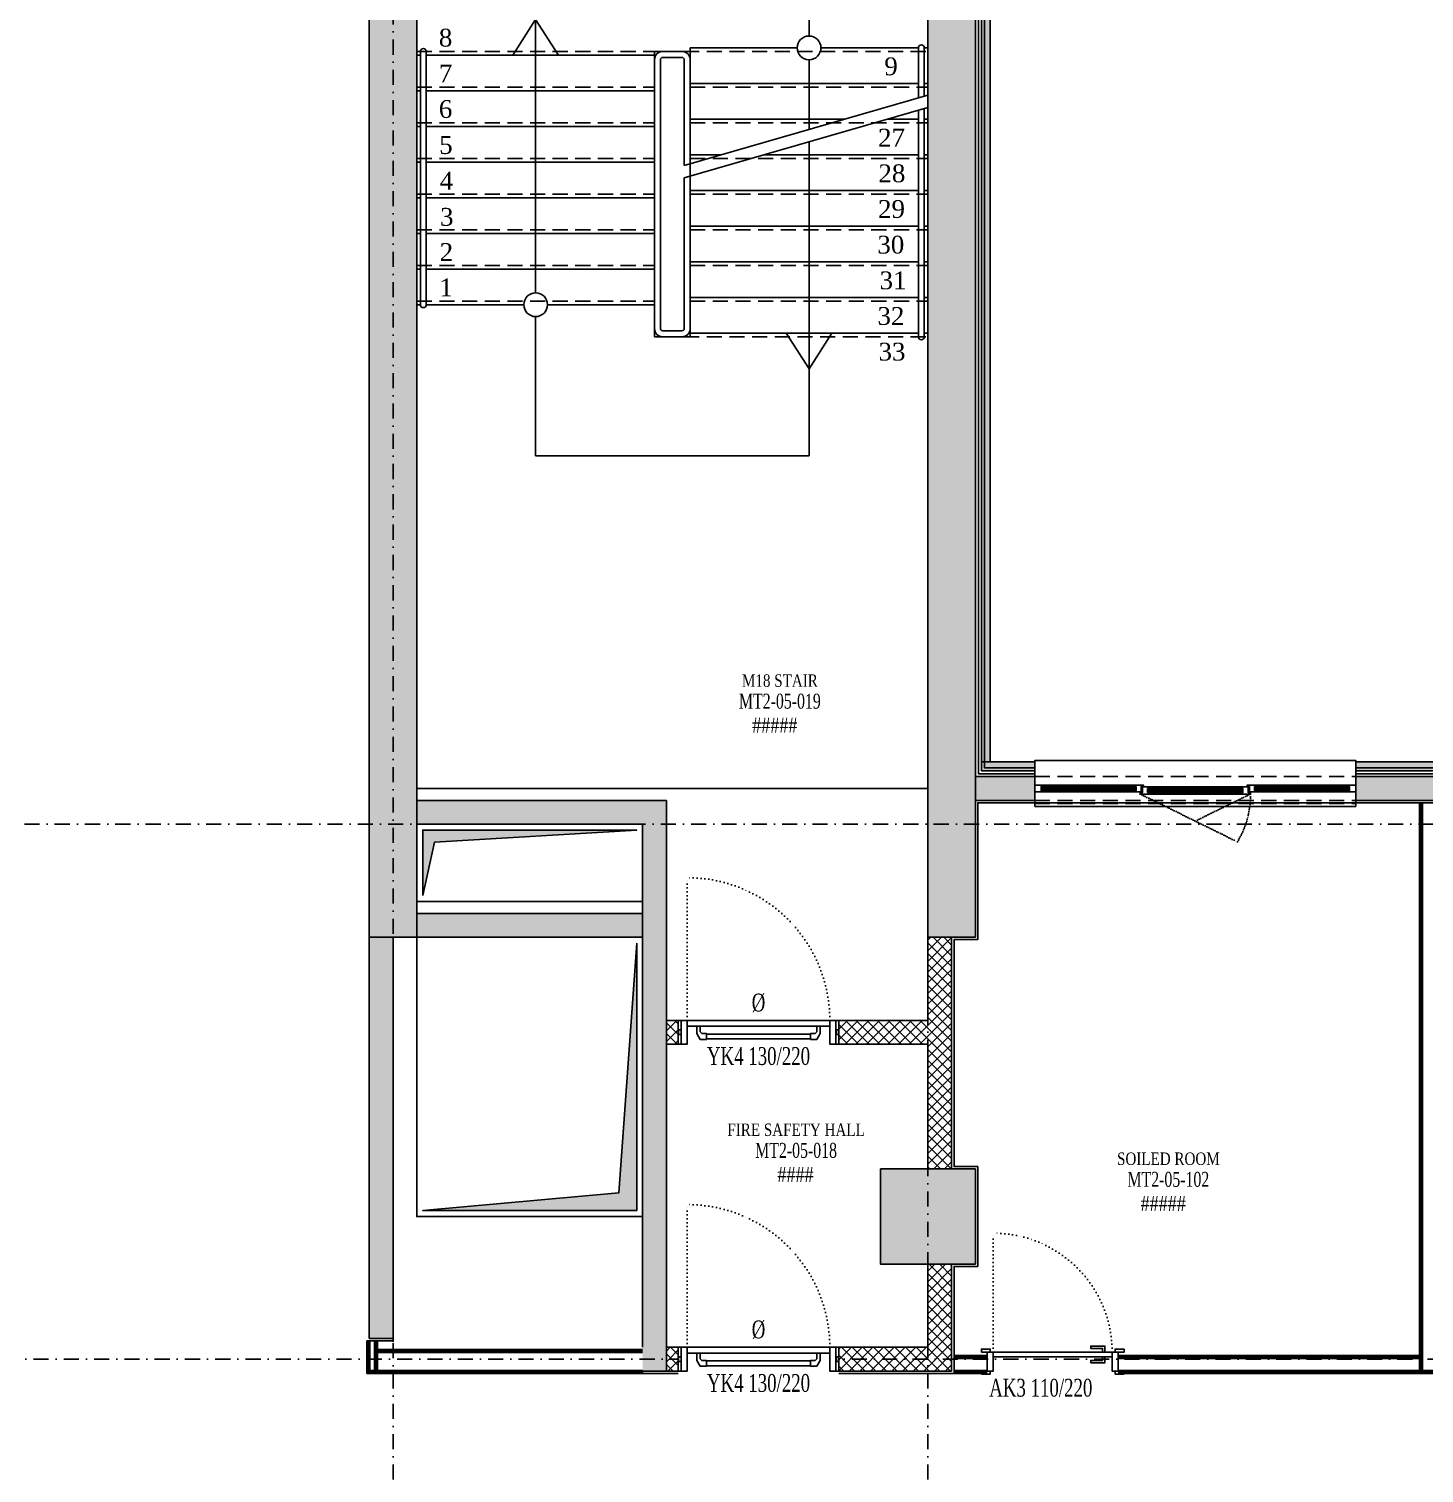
# Model space of a CAD drawing. Header units: inches. Extents: x -772 to 6765, y -813 to 4093.
# Drawn here: x 944 to 2117, y 1154 to 2369 of the extents above; entities that cross this region are included whole.
import ezdxf
from ezdxf.enums import TextEntityAlignment as Align

# ---------------------------------------------------------------- set-up
doc = ezdxf.new("R2010")
doc.units = ezdxf.units.IN
doc.header["$MEASUREMENT"] = 0
doc.set_wipeout_variables(frame=1)
for name, pattern in [('ACAD_ISO07W100', [3, 0, -3]), ('DASHDOT', [25.4, 12.7, -6.35, 0, -6.35]), ('DOT2', [3.175, 0, -3.175]), ('HIDDENX2', [19.05, 12.7, -6.35])]:
    doc.linetypes.add(name, pattern=pattern)
for name, color, linetype in [('FHM_BEYAZ ALÇIPAN', 7, 'Continuous'), ('FHM_BORDO ALÇIPAN', 190, 'Continuous'), ('FHM_KIRMIZI ALÇIPAN', 1, 'Continuous'), ('FHM_WAL_Siva', 30, 'Continuous'), ('H_FAC_Cam', 153, 'Continuous'), ('H_FAC_Pvc', 145, 'Continuous'), ('H_GAP_Cam', 153, 'Continuous'), ('H_GAP_Denizlik', 81, 'Continuous'), ('H_GAP_Kapi_', 120, 'Continuous'), ('H_GAP_KapiIzdusum', 8, 'DOT2'), ('H_GAP_PencereIzdusum', 8, 'DOT2'), ('H_GAP_PozKapi', 9, 'Continuous'), ('H_GAP_WipeoutKapi', 255, 'DOT2'), ('H_GAP_WipeoutPencere', 255, 'DOT2'), ('H_GEN_Greyscale1', 251, 'Continuous'), ('H_GEN_Greyscale2', 252, 'Continuous'), ('H_GEN_IzGenel', 72, 'HIDDENX2'), ('H_GEN_YalitimIsi', 32, 'BATTING'), ('H_ROM_MahalEng', 61, 'Continuous'), ('H_ROM_MahalNumarasi', 61, 'Continuous'), ('H_STR_Aks', 250, 'DASHDOT'), ('H_STR_Betonarme', 4, 'Continuous'), ('H_STR_BetonarmeIz', 135, 'HIDDENX2'), ('H_STR_BetonarmeTarama', 251, 'Continuous'), ('H_STR_DosemeGorunus', 98, 'Continuous'), ('H_STR_Kupeste', 81, 'Continuous'), ('H_STR_Merdiven', 190, 'Continuous'), ('H_STR_SaftNotasyon', 8, 'Continuous'), ('H_TXT_Yazi_Text', 72, 'Continuous'), ('H_WAL_DuvarBlok', 234, 'Continuous'), ('H_WAL_DuvarTaramasi', 252, 'Continuous'), ('H_WAL_Siva', 230, 'Continuous')]:
    doc.layers.add(name, color=color, linetype=linetype)
doc.layers.add('H_GEN_Tarama', color=7, linetype='Continuous', true_color=0x224444)
doc.styles.add('HG', font='times.ttf')
doc.styles.add('HG_POZ', font='times.ttf')
doc.styles.add('XR_IZM_MH_PLN_04_ROM$0$HG', font='times.ttf')
doc.linetypes.add('BATTING', pattern='A,0.00254,-2.54,[134,ltypeshp.shx,S=2.54,R=0,X=-2.54,Y=0],-5.08,[134,ltypeshp.shx,S=2.54,R=180,X=2.54,Y=0],-2.54', length=10.16254)
pattern_1 = [(45, (-19270, -6840), (-4.490128, 4.490128), []), (135, (-19270, -6840), (-4.490128, -4.490128), [])]

# ---------------------------------------------------------------- blocks, each defined once
blk = doc.blocks.new('*U7')
at = {"layer": 'H_GEN_Tarama'}
h = blk.add_hatch(color=256, dxfattribs=at)
h.dxf.hatch_style = 1
h.paths.add_polyline_path([(732.5, 7.5), (732.5, 0), (-862.5, 0), (-862.5, 7.5)])
at = {"layer": 'H_GEN_Greyscale1'}
blk.add_lwpolyline([(732.5, 7.5), (732.5, 0), (-862.5, 0), (-862.5, 7.5)], close=True, dxfattribs=at)
blk = doc.blocks.new('*U5')
at = {"layer": 'H_GEN_Tarama'}
h = blk.add_hatch(color=256, dxfattribs=at)
h.dxf.hatch_style = 1
h.paths.add_polyline_path([(16.2, 7.5), (16.2, 0), (-736.3, 0), (-736.3, 7.5)])
at = {"layer": 'H_GEN_Greyscale1'}
blk.add_lwpolyline([(16.2, 7.5), (16.2, 0), (-736.3, 0), (-736.3, 7.5)], close=True, dxfattribs=at)
blk = doc.blocks.new('PvcPencere_335x200')
at = {"ltscale": 30}
blk.add_wipeout([(0, 23.6), (270, 23.6), (270, -15.3), (0, -15.3)], dxfattribs=at).dxf.layer = 'H_GAP_WipeoutPencere'
at = {"layer": 'H_FAC_Cam'}
for p, q in [((5.3, 1.7), (85.1, 1.7)), ((5.3, 1.7), (5.3, 0.6)), ((5.3, 0.6), (85.1, 0.6)), ((94.9, 0), (175.1, 0)), ((94.9, 0), (94.9, -1.1)), ((175.1, 0), (175.1, -1.1)), ((264.7, 1.7), (184.9, 1.7)), ((264.7, 0.6), (184.9, 0.6)), ((264.7, 1.7), (264.7, 0.6)), ((5.3, -0.6), (85.1, -0.6)), ((5.3, -0.6), (5.3, -1.7)), ((5.3, -1.7), (85.1, -1.7)), ((94.9, -1.1), (175.1, -1.1)), ((94.9, -2.2), (175.1, -2.3)), ((94.9, -2.2), (94.9, -3.3)), ((94.9, -3.3), (175.1, -3.4)), ((175.1, -2.3), (175.1, -3.4)), ((264.7, -0.6), (184.9, -0.6)), ((264.7, -1.7), (184.9, -1.7)), ((264.7, -0.6), (264.7, -1.7))]:
    blk.add_line(p, q, dxfattribs=at)
at = {"layer": 'H_FAC_Pvc'}
for points in [[(0, 2.9), (6.3, 2.9), (6.9, 1.7), (5.3, 1.7), (5.3, -1.7), (6.9, -1.7), (6.3, -2.9), (0, -2.9)], [(5.3, -0.6), (6.6, -0.6), (6.6, 0.6), (5.3, 0.6)], [(84.1, 2.9), (83.6, 1.7), (85.1, 1.7), (85.1, -1.7), (83.6, -1.7), (84.4, -2.9), (89.4, -2.9), (89.4, -2.5), (89.4, 1.6), (91.3, 1.6), (91.3, 2.9)], [(83.9, -0.6), (85.1, -0.6), (85.1, 0.6), (83.9, 0.6)], [(90.6, 1.3), (95.9, 1.3), (96.4, 0), (94.9, 0), (94.9, -3.3), (96.4, -3.3), (95.6, -4.6), (88.6, -4.6), (88.6, -3.2), (90.6, -3.2)], [(179.4, 1.3), (174.1, 1.3), (173.6, 0), (175.1, 0), (175.1, -3.4), (173.6, -3.4), (174.4, -4.6), (181.4, -4.6), (181.4, -3.2), (179.4, -3.2)], [(185.9, 2.9), (186.4, 1.7), (184.9, 1.7), (184.9, -1.7), (186.4, -1.7), (185.6, -2.9), (180.6, -2.9), (180.6, -2.5), (180.6, 1.6), (178.7, 1.6), (178.7, 2.9)], [(186.1, -0.6), (184.9, -0.6), (184.9, 0.6), (186.1, 0.6)], [(270, 2.9), (263.7, 2.9), (263.1, 1.7), (264.7, 1.7), (264.7, -1.7), (263.1, -1.7), (263.7, -2.9), (270, -2.9)], [(264.7, -0.6), (263.4, -0.6), (263.4, 0.6), (264.7, 0.6)], [(94.9, -2.2), (96.1, -2.2), (96.1, -1.1), (94.9, -1.1)], [(175.1, -2.3), (173.9, -2.3), (173.9, -1.1), (175.1, -1.1)]]:
    blk.add_lwpolyline(points, close=True, dxfattribs=at)
at = {"layer": 'H_GAP_Denizlik'}
for points in [[(270, 2.9), (270, 23.6), (0, 23.6), (0, 2.9)], [(270, -2.9), (270, -15), (0, -15), (0, -2.9)]]:
    blk.add_lwpolyline(points, dxfattribs=at)
at = {"layer": 'H_GEN_Greyscale2'}
for p, q in [((84.1, 2.9), (6.3, 2.9)), ((174.1, 1.3), (95.9, 1.3)), ((185.9, 2.9), (263.7, 2.9)), ((6.3, -2.9), (84.4, -2.9)), ((95.6, -4.6), (174.4, -4.6)), ((185.6, -2.9), (263.7, -2.9))]:
    blk.add_line(p, q, dxfattribs=at)
at = {"layer": 'H_GEN_Greyscale2', "linetype": 'ACAD_ISO07W100', "ltscale": 0.5}
for p, q in [((88.6, -4.6), (170.3, -44.8)), ((181.4, -4.6), (135, -27.4))]:
    blk.add_line(p, q, dxfattribs=at)
blk.add_arc((105.7, -5.3), 75.8, 328.575, 0.524, dxfattribs=at)
at = {"layer": 'H_GEN_IzGenel'}
blk.add_line((0, -12.5), (270, -12.5), dxfattribs=at)
at = {"layer": 'H_STR_BetonarmeIz'}
for p, q in [((0, 10), (270, 10)), ((0, -10), (270, -10))]:
    blk.add_line(p, q, dxfattribs=at)
blk = doc.blocks.new('*U48')
at = {"layer": 'Defpoints'}
blk.add_lwpolyline([(430, 0), (0, 0), (0, -820), (430, -820)], close=True, dxfattribs=at)
at = {"layer": 'H_STR_BetonarmeIz'}
for p, q in [((0, -200), (205, -200)), ((225, -200), (430, -200)), ((0, -230), (200, -230)), ((230, -230), (430, -230)), ((0, -260), (200, -260)), ((230, -260), (430, -260)), ((0, -290), (200, -290)), ((230, -290), (430, -290)), ((0, -320), (200, -320)), ((230, -320), (430, -320)), ((0, -350), (200, -350)), ((230, -350), (430, -350)), ((0, -380), (200, -380)), ((230, -380), (430, -380)), ((0, -410), (200, -410)), ((230, -410), (430, -410)), ((225, -440), (430, -440))]:
    blk.add_line(p, q, dxfattribs=at)
blk.add_lwpolyline([(230, -200), (200, -200), (200, -440), (230, -440)], close=True, dxfattribs=at)
at = {"layer": 'H_STR_Kupeste'}
for p, q in [((3, -413), (3, -200)), ((8, -413), (8, -200)), ((223, -200), (207, -200)), ((223, -205), (207, -205)), ((422, -239.1), (422, -197)), ((427, -237.7), (427, -197)), ((200, -207), (200, -433)), ((205, -207), (205, -433)), ((225, -295.8), (225, -207)), ((230, -294.3), (230, -207)), ((422, -440), (422, -249.5)), ((427, -440), (427, -248.1)), ((207, -435), (223, -435)), ((207, -440), (223, -440))]:
    blk.add_line(p, q, dxfattribs=at)
at = {"layer": 'H_STR_Kupeste', "ltscale": 10}
for p, q in [((225, -433), (225, -306.2)), ((230, -433), (230, -304.7))]:
    blk.add_line(p, q, dxfattribs=at)
at = {"layer": 'H_STR_Kupeste'}
for centre, radius, start, end in [((5.5, -200), 2.5, 0, 180), ((207, -207), 7, 90, 180), ((207, -207), 2, 90, 180), ((223, -207), 7, 0, 90), ((223, -207), 2, 0, 90), ((424.5, -197), 2.5, 360, 180), ((5.5, -413), 2.5, 180, 0), ((207, -433), 7, 180, 270), ((207, -433), 2, 180, 270), ((223, -433), 7, 270, 360), ((223, -433), 2, 270, 360), ((424.5, -440), 2.5, 180, 0)]:
    blk.add_arc(centre, radius, start, end, dxfattribs=at)
at = {"layer": 'H_STR_Merdiven'}
for p, q in [((330, -100), (100, -100)), ((100, -100), (100, -403)), ((330, -187), (330, -100)), ((80.8, -203), (100, -173)), ((100, -173), (119.2, -203)), ((0, -203), (3, -203)), ((8, -203), (200, -203)), ((230, -197), (320, -197)), ((230, -200), (230, -197)), ((340, -197), (422, -197)), ((427, -197), (430, -197)), ((330, -265.6), (330, -207)), ((230, -227), (422, -227)), ((427, -227), (430, -227)), ((0, -233), (3, -233)), ((8, -233), (200, -233)), ((0, -263), (3, -263)), ((8, -263), (200, -263)), ((230, -257), (359.8, -257)), ((330, -540), (330, -276)), ((230, -287), (255.5, -287)), ((0, -293), (3, -293)), ((8, -293), (200, -293)), ((0, -323), (3, -323)), ((8, -323), (200, -323)), ((0, -353), (3, -353)), ((8, -353), (200, -353)), ((0, -383), (3, -383)), ((8, -383), (200, -383)), ((0, -413), (3, -413)), ((8, -413), (90, -413)), ((110, -413), (200, -413)), ((100, -423), (100, -540)), ((310.8, -437), (330, -467)), ((330, -467), (349.2, -437)), ((100, -540), (330, -540))]:
    blk.add_line(p, q, dxfattribs=at)
at = {"layer": 'H_STR_Merdiven', "ltscale": 10}
for p, q in [((225, -295.8), (430, -236.8)), ((225, -306.2), (430, -247.2)), ((396, -257), (422, -257)), ((427, -257), (430, -257)), ((291.6, -287), (422, -287)), ((427, -287), (430, -287)), ((230, -317), (422, -317)), ((427, -317), (430, -317)), ((230, -347), (422, -347)), ((427, -347), (430, -347)), ((230, -377), (422, -377)), ((427, -377), (430, -377)), ((230, -407), (422, -407)), ((427, -407), (430, -407)), ((230, -437), (422, -437)), ((427, -437), (430, -437))]:
    blk.add_line(p, q, dxfattribs=at)
at = {"layer": 'H_STR_Merdiven'}
for centre in [(330, -197), (100, -413)]:
    blk.add_circle(centre, 10, dxfattribs=at)
at = {"layer": 'Defpoints', "style": 'HG'}
blk.add_text('MH L3-L4 (h:550/w:200 33x16.67x30)', height=15, dxfattribs=at).set_placement((215.5, -20), align=Align.CENTER)
at = {"layer": 'H_TXT_Yazi_Text', "style": 'HG'}
for s, p in [('8', (24.2, -195.9)), ('9', (399, -220)), ('7', (24.2, -226)), ('6', (24.2, -255.9)), ('27', (399.4, -280)), ('5', (24.5, -286.2)), ('4', (24.9, -316.2)), ('28', (399.7, -310)), ('29', (399.4, -340)), ('3', (25.2, -346.6)), ('2', (24.9, -376.2)), ('30', (398.8, -370)), ('31', (400.7, -400)), ('1', (24.6, -406)), ('32', (398.9, -430)), ('33', (399.8, -460))]:
    blk.add_text(s, height=15, dxfattribs=at).set_placement(p, align=Align.CENTER)
blk.add_attdef('MERDIVENADI', text='', height=20, dxfattribs=at).set_placement((215.2, -90), align=Align.CENTER)
blk = doc.blocks.new('*U31')
at = {"ltscale": 20}
blk.add_wipeout([(0, 3.5), (110, 3.5), (110, -19.5), (0, -19.5)], dxfattribs=at).dxf.layer = 'H_GAP_WipeoutKapi'
for points in [[(-5, 0), (-5, 2.5), (2.5, 2.5), (2.5, 0)], [(0, -16), (5, -16), (5, 0), (0, 0)], [(5, 0), (105, 0), (105, -4), (5, -4)], [(99, 0), (99, 5), (87, 5), (87, 3), (97, 3), (97, 0)], [(110, -16), (105, -16), (105, 0), (110, 0)], [(107.5, 0), (107.5, 2.5), (115, 2.5), (115, 0)], [(99, -4), (99, -9), (87, -9), (87, -7), (97, -7), (97, -4)], [(-5, -18.5), (-5, -16), (2.5, -16), (2.5, -18.5)], [(107.5, -18.5), (107.5, -16), (115, -16), (115, -18.5)]]:
    blk.add_lwpolyline(points, close=True)
at = {"layer": 'H_GAP_KapiIzdusum', "linetype": 'DOT2'}
blk.add_line((5, 0), (5, 100), dxfattribs=at)
blk.add_arc((5, 0), 100, 0, 90, dxfattribs=at)
at = {"layer": 'H_GAP_PozKapi', "style": 'HG_POZ'}
blk.add_attdef('K-O', text='', height=15, dxfattribs=at).set_placement((45, 15), align=Align.MIDDLE_CENTER)
at = {"layer": 'H_GAP_PozKapi', "style": 'HG_POZ', "width": 0.7}
blk.add_attdef('KAPIPOZ', text='', height=15, dxfattribs=at).set_placement((45, -30), align=Align.MIDDLE)
blk = doc.blocks.new('Not_Mahal')
at = {"color": 0, "style": 'XR_IZM_MH_PLN_04_ROM$0$HG', "width": 0.7}
blk.add_attdef('NO', text='', height=18, dxfattribs=at).set_placement((0, 22.5), align=Align.MIDDLE_CENTER)
blk = doc.blocks.new('*U37')
at = {"ltscale": 30}
blk.add_wipeout([(0, 3.5), (135, 3.5), (135, -23.5), (0, -23.5)], dxfattribs=at).dxf.layer = 'H_GAP_WipeoutKapi'
for points in [[(2.5, 0), (0, 0)], [(132.5, 0), (135, 0)], [(2.5, -20), (0, -20)], [(132.5, -20), (135, -20)]]:
    blk.add_lwpolyline(points)
for points in [[(0.2, -12), (2.3, -12), (2.3, -8), (0.2, -8)], [(2.5, -20), (7.5, -20), (7.5, 0), (2.5, 0)], [(7.5, 0), (127.5, 0), (127.5, -5), (7.5, -5)], [(15.5, -5), (18.5, -5), (18.5, -9.7), (19.8, -11), (23.7, -11), (23.7, -16), (18.5, -16), (15.5, -11)], [(23.7, -11.5), (111.3, -11.5), (111.3, -15.5), (23.7, -15.5)], [(111.3, -11), (115.2, -11), (116.5, -9.7), (116.5, -5), (119.5, -5), (119.5, -11), (116.5, -16), (111.3, -16)], [(132.5, -20), (127.5, -20), (127.5, 0), (132.5, 0)], [(132.7, -12), (134.8, -12), (134.8, -8), (132.7, -8)]]:
    blk.add_lwpolyline(points, close=True)
at = {"layer": 'H_GAP_PencereIzdusum', "linetype": 'DOT2'}
blk.add_line((7.5, 0), (7.5, 120), dxfattribs=at)
blk.add_arc((7.5, 0), 120, 0, 90, dxfattribs=at)
at = {"layer": 'H_WAL_DuvarBlok'}
for points in [[(0, 0), (0, -20)], [(135, 0), (135, -20)]]:
    blk.add_lwpolyline(points, dxfattribs=at)
at = {"layer": 'H_GAP_PozKapi', "color": 1, "style": 'HG_POZ', "width": 0.7}
blk.add_attdef('K-O', text='', height=15, dxfattribs=at).set_placement((67.5, 15), align=Align.MIDDLE_CENTER)
blk.add_attdef('KAPIPOZ', text='', height=15, dxfattribs=at).set_placement((67.5, -30), align=Align.MIDDLE)

msp = doc.modelspace()

# ---------------------------------------------------------------- hatches: boundary and pattern name
at = {"layer": 'H_STR_BetonarmeTarama'}
h = msp.add_hatch(color=256, dxfattribs=at)
h.dxf.hatch_style = 1
h.paths.add_polyline_path([(1230, 1605), (1270, 1605), (1270, 2550), (1700, 2550), (1700, 1605), (1740, 1605), (1740, 2590), (1230, 2590)])
h = msp.add_hatch(color=256, dxfattribs=at)
h.dxf.hatch_style = 1
h.paths.add_polyline_path([(1660, 1410), (1660, 1330), (1740, 1330), (1740, 1410)])
at = {"layer": 'H_STR_SaftNotasyon'}
h = msp.add_hatch(color=256, dxfattribs=at)
h.dxf.hatch_style = 1
h.paths.add_polyline_path([(1275, 1640), (1285, 1685), (1455, 1695), (1275, 1695)])
h = msp.add_hatch(color=256, dxfattribs=at)
h.dxf.hatch_style = 1
h.paths.add_polyline_path([(1455, 1600), (1440, 1390), (1275, 1375), (1455, 1375)])
at = {"layer": 'H_WAL_DuvarTaramasi'}
msp.add_hatch(color=253, dxfattribs=at).paths.add_polyline_path([(1740, 1720), (2510, 1720), (2510, 1740), (1740, 1740)])
h = msp.add_hatch(color=253, dxfattribs=at)
h.paths.add_polyline_path([(1250, 1267.5), (1250, 1605), (1230, 1605), (1230, 1267.5)])
h.paths.add_polyline_path([(1480, 1240), (1480, 1720), (1270, 1720), (1270, 1700), (1460, 1700), (1460, 1625), (1270, 1625), (1270, 1605), (1460, 1605), (1460, 1240)])
h = msp.add_hatch(dxfattribs=at)
h.set_pattern_fill('ANSI37', color=256, scale=2, style=0)
h.set_pattern_definition(pattern_1)
h.paths.add_polyline_path([(1480, 1515), (1480, 1535), (1700, 1535), (1700, 1605), (1720, 1605), (1720, 1410), (1700, 1410), (1700, 1515)])
h = msp.add_hatch(dxfattribs=at)
h.set_pattern_fill('ANSI37', color=256, scale=2, style=0)
h.set_pattern_definition(pattern_1)
h.paths.add_polyline_path([(1480, 1260), (1480, 1240), (1720, 1240), (1720, 1330), (1700, 1330), (1700, 1260)])

# ---------------------------------------------------------------- linework, layer by layer
at = {"layer": 'FHM_BEYAZ ALÇIPAN'}
msp.add_lwpolyline([(1237, 1238), (1237, 1240.5)], dxfattribs=at)
at = {"layer": 'FHM_BORDO ALÇIPAN'}
for p, q in [((2113.5, 1240.5), (2113.5, 1718)), ((2114.75, 1240.5), (2114.75, 1718)), ((2116, 1240.5), (2116, 1718)), ((1722, 1253), (2113.5, 1253)), ((1722, 1251.75), (2113.5, 1251.75)), ((1722, 1250.5), (2113.5, 1250.5))]:
    msp.add_line(p, q, dxfattribs=at)
at = {"layer": 'FHM_KIRMIZI ALÇIPAN'}
for p, q in [((1228, 1238), (1228, 1265.5)), ((1229.25, 1238), (1229.25, 1265.5)), ((1230.5, 1238), (1230.5, 1265.5)), ((1230.5, 1240.5), (1235.75, 1240.5)), ((1230.5, 1239.25), (1237, 1239.25)), ((1237, 1238), (1228, 1238))]:
    msp.add_line(p, q, dxfattribs=at)
for points in [[(1234.5, 1240.5), (1234.5, 1265.5)], [(1235.75, 1239.25), (1235.75, 1265.5)], [(1237, 1240.5), (1237, 1265.5)], [(1250, 1267.084), (1250, 1264.584)], [(1460, 1258), (1237, 1258)], [(1460, 1256.75), (1237, 1256.75)], [(1460, 1255.5), (1237, 1255.5)], [(1460, 1240.5), (1237, 1240.5)], [(1460, 1239.25), (1237, 1239.25)], [(1460, 1238), (1460, 1240.5)], [(2128.5, 1240.5), (1722, 1240.5)], [(2128.506, 1239.25), (1722, 1239.25)], [(1460, 1238), (1237, 1238)], [(2128.515, 1238), (1722, 1238)]]:
    msp.add_lwpolyline(points, dxfattribs=at)
at = {"layer": 'FHM_WAL_Siva'}
for points in [[(1228, 1265.5), (1250, 1265.5)], [(1250, 1265.5), (1250, 1267.5)]]:
    msp.add_lwpolyline(points, dxfattribs=at)
at = {"layer": 'H_GEN_Greyscale1'}
msp.add_lwpolyline([(1230.5, 1250.5), (1230.5, 1260.084)], dxfattribs=at)
at = {"layer": 'H_GEN_YalitimIsi', "ltscale": 0.1}
msp.add_lwpolyline([(3442.5, 1972.5), (3442.5, 1742.5), (4207.5, 1742.5), (4207.5, 3357.5), (1742.5, 3357.5), (1742.5, 1742.5), (2507.5, 1742.5), (2507.5, 1972.5)], close=True, dxfattribs=at)
at = {"layer": 'H_GEN_YalitimIsi', "linetype": 'Continuous'}
msp.add_lwpolyline([(3445, 1975), (3445, 1745), (4205, 1745), (4205, 3355), (1745, 3355), (1745, 1745), (2505, 1745), (2505, 1975)], close=True, dxfattribs=at)
at = {"layer": 'H_STR_Aks'}
for p, q in [((1250, 4043.005), (1250, -712.77)), ((1700, 4043.005), (1700, -712.77))]:
    msp.add_line(p, q, dxfattribs=at)
at = {"layer": 'H_STR_Betonarme'}
for points in [[(1230, 1605), (1270, 1605), (1270, 2550), (1700, 2550), (1700, 1605), (1740, 1605), (1740, 2590), (1230, 2590)], [(1660, 1410), (1660, 1330), (1740, 1330), (1740, 1410)]]:
    msp.add_lwpolyline(points, close=True, dxfattribs=at)
at = {"layer": 'H_STR_DosemeGorunus'}
for points in [[(1460, 1700), (1270, 1700), (1270, 1635), (1460, 1635)], [(1460, 1605), (1270, 1605), (1270, 1370), (1460, 1370)]]:
    msp.add_lwpolyline(points, close=True, dxfattribs=at)
at = {"layer": 'H_STR_SaftNotasyon'}
for points in [[(1275, 1640), (1275, 1695), (1455, 1695), (1285, 1685), (1275, 1640)], [(1455, 1600), (1455, 1375), (1275, 1375), (1440, 1390), (1455, 1600)]]:
    msp.add_lwpolyline(points, dxfattribs=at)
at = {"layer": 'H_WAL_DuvarBlok'}
for p, q in [((1270, 1720), (1480, 1720)), ((1480, 1720), (1480, 1240)), ((1270, 1700), (1460, 1700)), ((1460, 1700), (1460, 1260)), ((1460, 1625), (1270, 1625)), ((1230, 1605), (1230, 1267.5)), ((1460, 1605), (1270, 1605)), ((1700, 1330), (1700, 1260)), ((1720, 1330), (1720, 1240)), ((1480, 1260), (1700, 1260)), ((1236.5, 1240), (1720, 1240))]:
    msp.add_line(p, q, dxfattribs=at)
msp.add_lwpolyline([(1740, 1720), (2510, 1720), (2510, 1740), (1740, 1740)], close=True, dxfattribs=at)
for points in [[(1270, 1700), (1270, 1725)], [(1250, 1267.5), (1250, 1605)], [(1480, 1535), (1700, 1535), (1700, 1605)], [(1720, 1605), (1720, 1410)], [(1480, 1515), (1700, 1515), (1700, 1410)], [(1230, 1267.5), (1250, 1267.5)]]:
    msp.add_lwpolyline(points, dxfattribs=at)
at = {"layer": 'H_WAL_Siva', "linetype": 'Continuous'}
msp.add_lwpolyline([(3447.5, 1977.5), (3447.5, 1747.5), (4202.5, 1747.5), (4202.5, 3352.5), (1747.5, 3352.5), (1747.5, 1747.5), (2502.5, 1747.5), (2502.5, 1977.5)], close=True, dxfattribs=at)

# ---------------------------------------------------------------- block references
at = {"layer": 'H_GAP_Cam', "extrusion": (0, 0, -1), "zscale": -1, "rotation": 90}
msp.add_blockref('*U7', (-1745, 2615), dxfattribs=at)
at = {"layer": 'H_GAP_Cam', "extrusion": (0, 0, -1), "zscale": -1}
msp.add_blockref('*U5', (-1761.25, 1745), dxfattribs=at)
at = {"layer": 'H_ROM_MahalNumarasi'}
ref = msp.add_blockref('Not_Mahal', (1575.477, 1803.494), dxfattribs=dict(at, xscale=0.7, yscale=0.7))
ref.add_attrib('ROOMNAME', 'M18 STAIR', dxfattribs={"layer": 'H_ROM_MahalEng', "height": 10.5, "style": 'HG', "width": 0.8}).set_placement((1575.477, 1820.819), align=Align.MIDDLE_CENTER)
ref.add_attrib('NO', 'MT2-05-019', dxfattribs={"layer": '0', "color": 0, "height": 12.6, "style": 'HG', "width": 0.7}).set_placement((1575.477, 1803.494), align=Align.MIDDLE_CENTER)
ref.add_attrib('ALAN', '#####', dxfattribs={"layer": '0', "color": 0, "height": 12.6, "style": 'HG', "width": 0.8}).set_placement((1590.177, 1783.194), align=Align.MIDDLE_RIGHT)
ref = msp.add_blockref('Not_Mahal', (1589.096, 1425.654), dxfattribs=dict(at, xscale=0.7, yscale=0.7))
ref.add_attrib('ROOMNAME', 'FIRE SAFETY HALL', dxfattribs={"layer": 'H_ROM_MahalEng', "height": 10.5, "style": 'HG', "width": 0.8}).set_placement((1589.096, 1442.979), align=Align.MIDDLE_CENTER)
ref.add_attrib('NO', 'MT2-05-018', dxfattribs={"layer": '0', "color": 0, "height": 12.6, "style": 'HG', "width": 0.7}).set_placement((1589.096, 1425.654), align=Align.MIDDLE_CENTER)
ref.add_attrib('ALAN', '####', dxfattribs={"layer": '0', "color": 0, "height": 12.6, "style": 'HG', "width": 0.8}).set_placement((1603.796, 1405.354), align=Align.MIDDLE_RIGHT)
ref = msp.add_blockref('Not_Mahal', (1902.317, 1401.277), dxfattribs=dict(at, xscale=0.7, yscale=0.7))
ref.add_attrib('ROOMNAME', 'SOILED ROOM', dxfattribs={"layer": 'H_ROM_MahalEng', "height": 10.5, "style": 'HG', "width": 0.8}).set_placement((1902.317, 1418.602), align=Align.MIDDLE_CENTER)
ref.add_attrib('NO', 'MT2-05-102', dxfattribs={"layer": '0', "color": 0, "height": 12.6, "style": 'HG', "width": 0.7}).set_placement((1902.317, 1401.277), align=Align.MIDDLE_CENTER)
ref.add_attrib('ALAN', '#####', dxfattribs={"layer": '0', "color": 0, "height": 12.6, "style": 'HG', "width": 0.8}).set_placement((1917.017, 1380.977), align=Align.MIDDLE_RIGHT)
at = {"layer": 'H_STR_Merdiven'}
ref = msp.add_blockref('*U48', (1270, 2550), dxfattribs=at)
ref.add_attrib('MERDIVENADI', 'MH-18 33x(16.67x30)', dxfattribs={"layer": 'H_TXT_Yazi_Text', "height": 20, "style": 'HG'}).set_placement((1485.721, 2460), align=Align.CENTER)

# ---------------------------------------------------------------- next in the draw order: block references
at = {"layer": 'H_FAC_Pvc', "lineweight": 100, "extrusion": (0, 0, -1), "xscale": -1, "zscale": -1}
msp.add_blockref('PvcPencere_335x200', (-1790, 1730), dxfattribs=at)

# ---------------------------------------------------------------- next in the draw order: linework, layer by layer
at = {"layer": 'FHM_WAL_Siva'}
msp.add_lwpolyline([(4490, 1238), (3288, 1238), (3288, 1742), (3418, 1742), (3418, 1948), (2532, 1948), (2532, 1742), (2592, 1742), (2592, 1658), (2508, 1658), (2508, 1718), (1742, 1718), (1742, 1603), (1722, 1603), (1722, 1412), (1742, 1411.994), (1742, 1328), (1722, 1328), (1722, 1238), (1460, 1238)], dxfattribs=at)
at = {"layer": 'H_STR_Aks'}
msp.add_line((6664.509, 1700), (-659.052, 1700), dxfattribs=at)

# ---------------------------------------------------------------- next in the draw order: block references
at = {"layer": 'H_GAP_Kapi_'}
ref = msp.add_blockref('*U37', (1490, 1535), dxfattribs=at)
ref.add_attrib('KAPIPOZ', 'YK4 130/220', dxfattribs={"layer": 'H_GAP_PozKapi', "color": 1, "height": 15, "style": 'HG_POZ', "width": 0.7}).set_placement((1557.5, 1505), align=Align.MIDDLE)
ref.add_attrib('K-O', 'Ø', dxfattribs={"layer": 'H_GAP_PozKapi', "color": 1, "height": 15, "style": 'HG_POZ', "width": 0.7}).set_placement((1557.5, 1550), align=Align.MIDDLE_CENTER)
ref = msp.add_blockref('*U31', (1750, 1256), dxfattribs=at)
ref.add_attrib('KAPIPOZ', 'AK3 110/220', dxfattribs={"layer": 'H_GAP_PozKapi', "height": 15, "style": 'HG_POZ', "width": 0.7}).set_placement((1795, 1226), align=Align.MIDDLE)

# ---------------------------------------------------------------- next in the draw order: linework, layer by layer
at = {"layer": 'H_STR_Aks'}
msp.add_line((-659.052, 1250), (6664.509, 1250), dxfattribs=at)

# ---------------------------------------------------------------- next in the draw order: block references
at = {"layer": 'H_GAP_Kapi_'}
ref = msp.add_blockref('*U37', (1490, 1260), dxfattribs=at)
ref.add_attrib('KAPIPOZ', 'YK4 130/220', dxfattribs={"layer": 'H_GAP_PozKapi', "color": 1, "height": 15, "style": 'HG_POZ', "width": 0.7}).set_placement((1557.5, 1230), align=Align.MIDDLE)
ref.add_attrib('K-O', 'Ø', dxfattribs={"layer": 'H_GAP_PozKapi', "color": 1, "height": 15, "style": 'HG_POZ', "width": 0.7}).set_placement((1557.5, 1275), align=Align.MIDDLE_CENTER)

doc.saveas('drawing.dxf')
